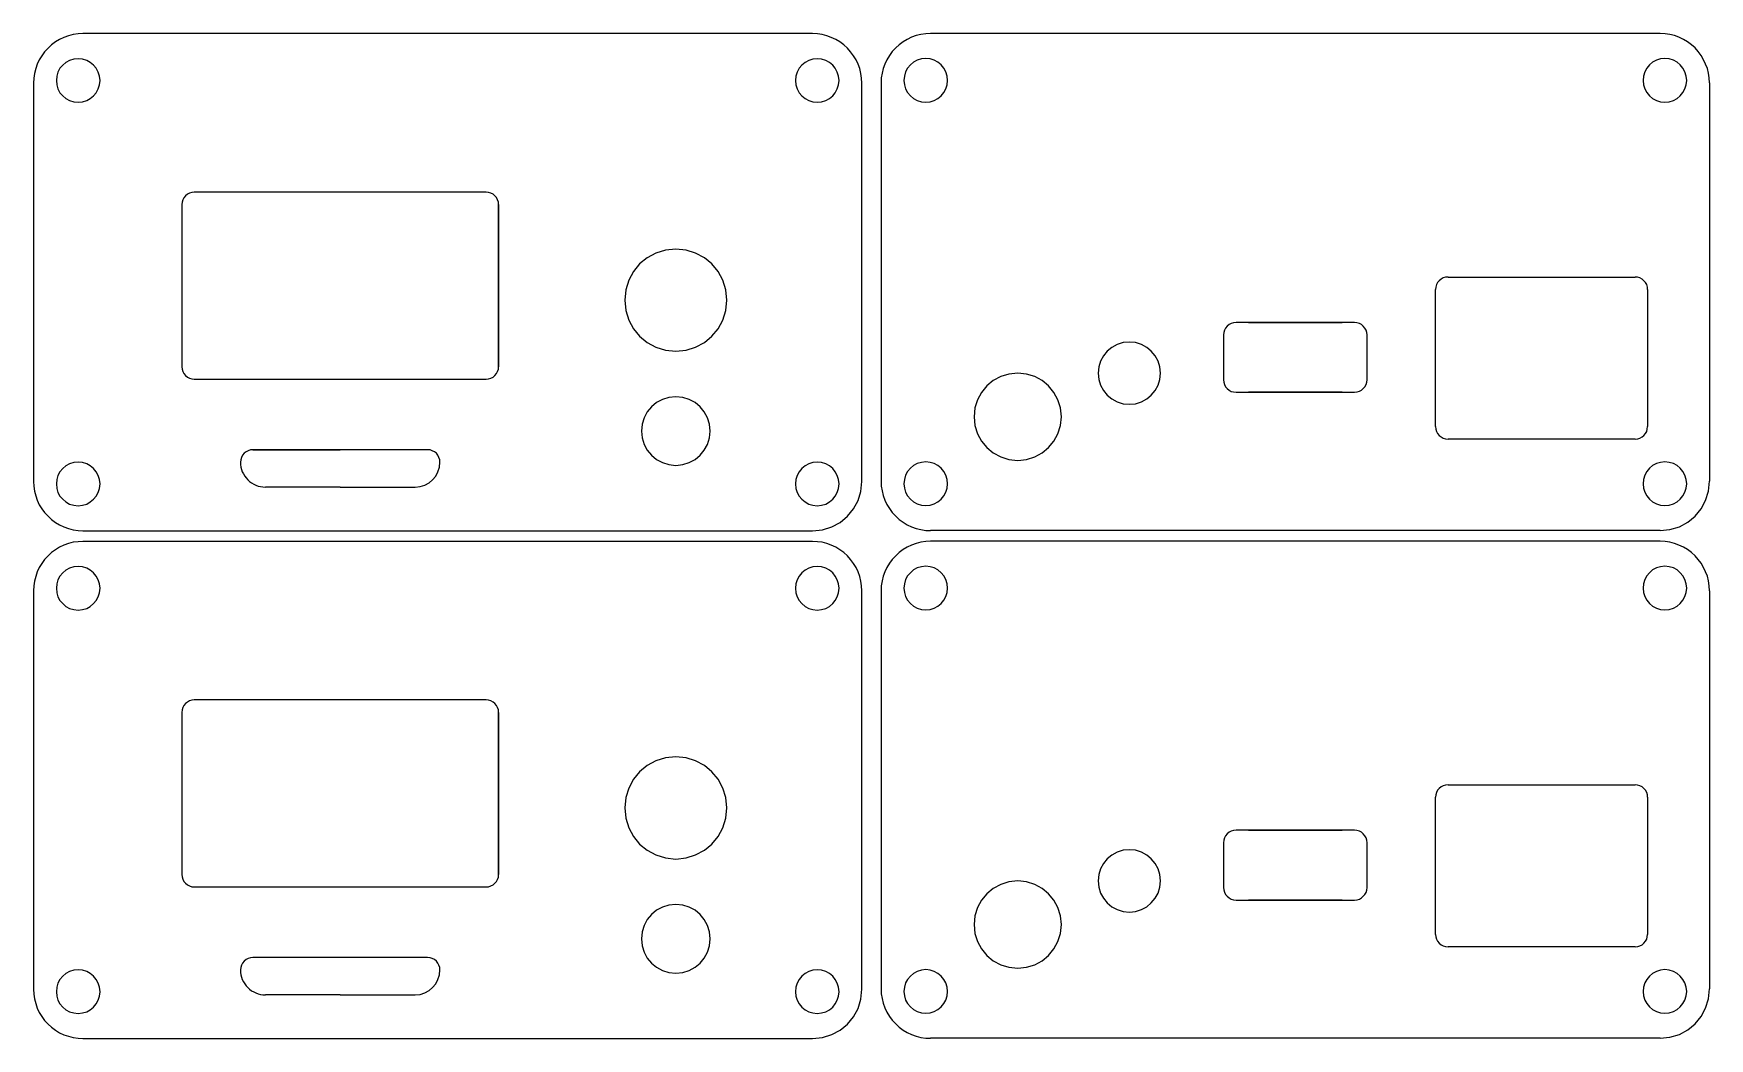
# Model space of a CAD drawing. Extents: x -501 to -366, y 267 to 347.
import ezdxf

# ---------------------------------------------------------------- set-up
doc = ezdxf.new("R2010")
doc.units = 0
doc.header["$MEASUREMENT"] = 0
doc.layers.get('0').update_dxf_attribs({"linetype": 'CONTINUOUS'})
doc.layers.add('LAYER_1', color=7, linetype='CONTINUOUS')

msp = doc.modelspace()

# ---------------------------------------------------------------- linework, layer by layer
for p, q in [((-487.87, 319.72), (-476.17, 319.72)), ((-483.17, 314.06), (-476.17, 314.06))]:
    msp.add_line(p, q)
at = {"layer": 'LAYER_1'}
for points in [[(-496.8, 347.44), (-497.19, 347.42), (-497.58, 347.36), (-497.95, 347.26), (-498.32, 347.13), (-498.67, 346.97), (-499, 346.77), (-499.31, 346.54), (-499.6, 346.28), (-499.87, 345.99), (-500.1, 345.67), (-500.3, 345.34), (-500.46, 344.99), (-500.59, 344.63), (-500.69, 344.25), (-500.74, 343.87), (-500.76, 343.47)], [(-438.3, 347.44), (-496.8, 347.44)], [(-434.34, 343.47), (-434.36, 343.87), (-434.42, 344.25), (-434.51, 344.63), (-434.64, 344.99), (-434.81, 345.34), (-435.01, 345.67), (-435.24, 345.99), (-435.5, 346.28), (-435.79, 346.54), (-436.11, 346.77), (-436.44, 346.97), (-436.79, 347.13), (-437.15, 347.26), (-437.53, 347.36), (-437.91, 347.42), (-438.3, 347.44)], [(-428.83, 347.45), (-429.22, 347.43), (-429.61, 347.37), (-429.98, 347.28), (-430.35, 347.15), (-430.7, 346.98), (-431.03, 346.78), (-431.34, 346.55), (-431.63, 346.29), (-431.9, 346), (-432.13, 345.69), (-432.33, 345.35), (-432.49, 345), (-432.62, 344.64), (-432.72, 344.26), (-432.78, 343.88), (-432.79, 343.49)], [(-370.34, 347.45), (-428.83, 347.45)], [(-366.37, 343.49), (-366.39, 343.88), (-366.45, 344.26), (-366.54, 344.64), (-366.68, 345), (-366.84, 345.35), (-367.04, 345.69), (-367.27, 346), (-367.53, 346.29), (-367.82, 346.55), (-368.14, 346.78), (-368.47, 346.98), (-368.82, 347.15), (-369.18, 347.28), (-369.56, 347.37), (-369.94, 347.43), (-370.34, 347.45)], [(-500.76, 343.47), (-500.76, 311.52)], [(-434.34, 311.52), (-434.34, 343.47)], [(-432.79, 343.49), (-432.79, 311.53)], [(-366.37, 343.49), (-366.37, 311.53)], [(-487.87, 334.72), (-488.07, 334.7), (-488.25, 334.64), (-488.42, 334.55), (-488.58, 334.42), (-488.7, 334.27), (-488.79, 334.1), (-488.85, 333.91), (-488.87, 333.72)], [(-464.47, 334.72), (-487.87, 334.72)], [(-463.47, 333.72), (-463.49, 333.92), (-463.55, 334.11), (-463.64, 334.28), (-463.76, 334.42), (-463.91, 334.55), (-464.08, 334.64), (-464.27, 334.7), (-464.47, 334.72)], [(-488.87, 333.72), (-488.87, 320.72)], [(-463.47, 320.72), (-463.47, 333.72)], [(-463.47, 333.72), (-463.47, 320.72)], [(-387.34, 327.91), (-387.53, 327.9), (-387.72, 327.84), (-387.89, 327.75), (-388.04, 327.62), (-388.17, 327.47), (-388.26, 327.3), (-388.32, 327.11), (-388.34, 326.91)], [(-387.34, 327.91), (-372.34, 327.91)], [(-371.34, 326.91), (-371.35, 327.11), (-371.41, 327.3), (-371.5, 327.47), (-371.63, 327.62), (-371.78, 327.75), (-371.95, 327.84), (-372.14, 327.9), (-372.34, 327.91)], [(-388.34, 315.91), (-388.34, 326.91)], [(-371.34, 326.91), (-371.34, 315.91)], [(-404.33, 324.27), (-404.53, 324.25), (-404.72, 324.19), (-404.89, 324.1), (-405.04, 323.98), (-405.17, 323.82), (-405.26, 323.65), (-405.31, 323.46), (-405.33, 323.27)], [(-403.33, 324.27), (-404.33, 324.27)], [(-403.33, 324.27), (-395.83, 324.27)], [(-395.83, 324.27), (-403.33, 324.27)], [(-394.83, 324.27), (-395.83, 324.27)], [(-393.83, 323.27), (-393.85, 323.46), (-393.91, 323.65), (-394, 323.82), (-394.13, 323.98), (-394.28, 324.1), (-394.45, 324.19), (-394.64, 324.25), (-394.83, 324.27)], [(-405.33, 323.27), (-405.33, 319.67)], [(-393.83, 319.67), (-393.83, 323.27)], [(-488.87, 320.72), (-488.85, 320.52), (-488.79, 320.33), (-488.7, 320.16), (-488.58, 320.01), (-488.42, 319.89), (-488.25, 319.79), (-488.07, 319.74), (-487.87, 319.72)], [(-464.47, 319.72), (-464.27, 319.74), (-464.08, 319.8), (-463.91, 319.89), (-463.76, 320.01), (-463.64, 320.16), (-463.55, 320.33), (-463.49, 320.52), (-463.47, 320.72)], [(-487.87, 319.72), (-464.47, 319.72)], [(-405.33, 319.67), (-405.31, 319.47), (-405.26, 319.29), (-405.17, 319.11), (-405.04, 318.96), (-404.89, 318.84), (-404.72, 318.74), (-404.53, 318.69), (-404.33, 318.67)], [(-404.33, 318.67), (-394.83, 318.67)], [(-395.83, 318.67), (-403.33, 318.67)], [(-403.33, 318.67), (-395.83, 318.67)], [(-403.33, 318.67), (-395.83, 318.67)], [(-403.33, 318.67), (-399.58, 318.67)], [(-395.83, 318.67), (-394.83, 318.67)], [(-394.83, 318.67), (-394.63, 318.69), (-394.44, 318.75), (-394.28, 318.84), (-394.13, 318.96), (-394, 319.11), (-393.91, 319.28), (-393.85, 319.47), (-393.83, 319.67)], [(-388.34, 315.91), (-388.32, 315.72), (-388.26, 315.53), (-388.17, 315.36), (-388.04, 315.21), (-387.89, 315.08), (-387.72, 314.99), (-387.53, 314.93), (-387.34, 314.91)], [(-372.34, 314.91), (-372.13, 314.94), (-371.95, 314.99), (-371.78, 315.09), (-371.63, 315.21), (-371.51, 315.36), (-371.41, 315.53), (-371.36, 315.71), (-371.34, 315.91)], [(-372.34, 314.91), (-387.34, 314.91)], [(-483.17, 314.06), (-483.37, 314.04), (-483.55, 313.98), (-483.72, 313.89), (-483.88, 313.77), (-484, 313.61), (-484.09, 313.44), (-484.15, 313.25), (-484.17, 313.06)], [(-469.17, 314.06), (-483.17, 314.06)], [(-468.17, 313.06), (-468.19, 313.25), (-468.25, 313.44), (-468.34, 313.61), (-468.46, 313.77), (-468.62, 313.89), (-468.79, 313.98), (-468.97, 314.04), (-469.17, 314.06)], [(-484.17, 313.06), (-484.16, 312.86), (-484.13, 312.67), (-484.08, 312.48), (-484.02, 312.29), (-483.93, 312.12), (-483.83, 311.95), (-483.72, 311.79), (-483.58, 311.64), (-483.44, 311.51), (-483.28, 311.39), (-483.11, 311.29), (-482.94, 311.21), (-482.75, 311.14), (-482.56, 311.1), (-482.37, 311.07), (-482.17, 311.06)], [(-470.17, 311.06), (-469.77, 311.1), (-469.39, 311.22), (-469.05, 311.4), (-468.76, 311.64), (-468.51, 311.94), (-468.33, 312.28), (-468.21, 312.66), (-468.17, 313.06)], [(-500.76, 311.52), (-500.74, 311.13), (-500.69, 310.74), (-500.59, 310.37), (-500.46, 310), (-500.3, 309.65), (-500.1, 309.32), (-499.87, 309.01), (-499.6, 308.72), (-499.31, 308.46), (-499, 308.22), (-498.67, 308.02), (-498.32, 307.86), (-497.95, 307.73), (-497.58, 307.63), (-497.19, 307.58), (-496.8, 307.56)], [(-476.17, 311.06), (-482.17, 311.06)], [(-476.17, 311.06), (-470.17, 311.06)], [(-438.3, 307.56), (-437.51, 307.64), (-436.76, 307.87), (-436.09, 308.23), (-435.5, 308.72), (-435.02, 309.31), (-434.65, 309.98), (-434.42, 310.72), (-434.34, 311.52)], [(-432.79, 311.53), (-432.78, 311.14), (-432.72, 310.76), (-432.62, 310.38), (-432.49, 310.02), (-432.33, 309.67), (-432.13, 309.34), (-431.9, 309.02), (-431.63, 308.73), (-431.34, 308.47), (-431.03, 308.24), (-430.7, 308.04), (-430.35, 307.87), (-429.98, 307.74), (-429.61, 307.65), (-429.22, 307.59), (-428.83, 307.57)], [(-370.34, 307.57), (-369.54, 307.65), (-368.79, 307.88), (-368.12, 308.25), (-367.53, 308.73), (-367.05, 309.32), (-366.69, 309.99), (-366.45, 310.74), (-366.37, 311.53)], [(-496.8, 306.7), (-497.19, 306.68), (-497.58, 306.63), (-497.95, 306.53), (-498.32, 306.4), (-498.67, 306.24), (-499, 306.04), (-499.31, 305.8), (-499.6, 305.54), (-499.87, 305.25), (-500.1, 304.94), (-500.3, 304.61), (-500.46, 304.26), (-500.59, 303.89), (-500.69, 303.52), (-500.74, 303.13), (-500.76, 302.74)], [(-496.8, 307.56), (-438.3, 307.56)], [(-438.3, 306.7), (-496.8, 306.7)], [(-434.34, 302.74), (-434.36, 303.13), (-434.42, 303.52), (-434.51, 303.89), (-434.64, 304.26), (-434.81, 304.61), (-435.01, 304.94), (-435.24, 305.25), (-435.5, 305.54), (-435.79, 305.8), (-436.11, 306.04), (-436.44, 306.24), (-436.79, 306.4), (-437.15, 306.53), (-437.53, 306.63), (-437.91, 306.68), (-438.3, 306.7)], [(-428.83, 306.72), (-429.22, 306.7), (-429.61, 306.64), (-429.98, 306.54), (-430.35, 306.41), (-430.7, 306.25), (-431.03, 306.05), (-431.34, 305.82), (-431.63, 305.55), (-431.9, 305.26), (-432.13, 304.95), (-432.33, 304.62), (-432.49, 304.27), (-432.62, 303.91), (-432.72, 303.53), (-432.78, 303.14), (-432.79, 302.75)], [(-370.34, 307.57), (-428.83, 307.57)], [(-370.34, 306.72), (-428.83, 306.72)], [(-366.37, 302.75), (-366.39, 303.14), (-366.45, 303.53), (-366.54, 303.91), (-366.68, 304.27), (-366.84, 304.62), (-367.04, 304.95), (-367.27, 305.26), (-367.53, 305.55), (-367.82, 305.82), (-368.14, 306.05), (-368.47, 306.25), (-368.82, 306.41), (-369.18, 306.54), (-369.56, 306.64), (-369.94, 306.7), (-370.34, 306.72)], [(-500.76, 302.74), (-500.76, 270.79)], [(-434.34, 270.79), (-434.34, 302.74)], [(-432.79, 302.75), (-432.79, 270.8)], [(-366.37, 302.75), (-366.37, 270.8)], [(-487.87, 293.98), (-488.07, 293.96), (-488.25, 293.91), (-488.42, 293.81), (-488.58, 293.69), (-488.7, 293.54), (-488.79, 293.37), (-488.85, 293.18), (-488.87, 292.98)], [(-488.87, 292.98), (-488.87, 279.98)], [(-464.47, 293.98), (-487.87, 293.98)], [(-463.47, 292.98), (-463.49, 293.18), (-463.55, 293.37), (-463.64, 293.54), (-463.76, 293.69), (-463.91, 293.81), (-464.08, 293.9), (-464.27, 293.96), (-464.47, 293.98)], [(-463.47, 279.98), (-463.47, 292.98)], [(-463.47, 292.98), (-463.47, 279.98)], [(-387.34, 287.18), (-387.53, 287.16), (-387.72, 287.1), (-387.89, 287.01), (-388.04, 286.89), (-388.17, 286.74), (-388.26, 286.56), (-388.32, 286.38), (-388.34, 286.18)], [(-387.34, 287.18), (-372.34, 287.18)], [(-371.34, 286.18), (-371.35, 286.38), (-371.41, 286.56), (-371.5, 286.74), (-371.63, 286.89), (-371.78, 287.01), (-371.95, 287.1), (-372.14, 287.16), (-372.34, 287.18)], [(-388.34, 275.18), (-388.34, 286.18)], [(-371.34, 286.18), (-371.34, 275.18)], [(-404.33, 283.53), (-404.53, 283.51), (-404.72, 283.46), (-404.89, 283.37), (-405.04, 283.24), (-405.17, 283.09), (-405.26, 282.92), (-405.31, 282.73), (-405.33, 282.53)], [(-405.33, 282.53), (-405.33, 278.93)], [(-403.33, 283.53), (-404.33, 283.53)], [(-403.33, 283.53), (-395.83, 283.53)], [(-395.83, 283.53), (-403.33, 283.53)], [(-394.83, 283.53), (-395.83, 283.53)], [(-393.83, 282.53), (-393.85, 282.73), (-393.91, 282.92), (-394, 283.09), (-394.13, 283.24), (-394.28, 283.37), (-394.45, 283.46), (-394.64, 283.51), (-394.83, 283.53)], [(-393.83, 278.93), (-393.83, 282.53)], [(-488.87, 279.98), (-488.85, 279.79), (-488.79, 279.6), (-488.7, 279.43), (-488.58, 279.28), (-488.42, 279.15), (-488.25, 279.06), (-488.07, 279), (-487.87, 278.98)], [(-464.47, 278.98), (-464.27, 279), (-464.08, 279.06), (-463.91, 279.15), (-463.76, 279.28), (-463.64, 279.42), (-463.55, 279.59), (-463.49, 279.78), (-463.47, 279.98)], [(-487.87, 278.98), (-464.47, 278.98)], [(-405.33, 278.93), (-405.31, 278.74), (-405.26, 278.55), (-405.17, 278.38), (-405.04, 278.23), (-404.89, 278.1), (-404.72, 278.01), (-404.53, 277.95), (-404.33, 277.93)], [(-394.83, 277.93), (-394.63, 277.95), (-394.44, 278.01), (-394.28, 278.1), (-394.13, 278.23), (-394, 278.37), (-393.91, 278.54), (-393.85, 278.73), (-393.83, 278.93)], [(-404.33, 277.93), (-394.83, 277.93)], [(-395.83, 277.93), (-403.33, 277.93)], [(-403.33, 277.93), (-395.83, 277.93)], [(-403.33, 277.93), (-395.83, 277.93)], [(-403.33, 277.93), (-399.58, 277.93)], [(-395.83, 277.93), (-394.83, 277.93)], [(-388.34, 275.18), (-388.32, 274.98), (-388.26, 274.8), (-388.17, 274.63), (-388.04, 274.47), (-387.89, 274.35), (-387.72, 274.26), (-387.53, 274.2), (-387.34, 274.18)], [(-372.34, 274.18), (-387.34, 274.18)], [(-372.34, 274.18), (-372.13, 274.2), (-371.95, 274.26), (-371.78, 274.35), (-371.63, 274.47), (-371.51, 274.62), (-371.41, 274.79), (-371.36, 274.98), (-371.34, 275.18)], [(-483.17, 273.32), (-483.37, 273.3), (-483.55, 273.25), (-483.72, 273.16), (-483.88, 273.03), (-484, 272.88), (-484.09, 272.71), (-484.15, 272.52), (-484.17, 272.32)], [(-469.17, 273.32), (-483.17, 273.32)], [(-468.17, 272.32), (-468.19, 272.52), (-468.25, 272.71), (-468.34, 272.88), (-468.46, 273.03), (-468.62, 273.16), (-468.79, 273.25), (-468.97, 273.3), (-469.17, 273.32)], [(-484.17, 272.32), (-484.16, 272.13), (-484.13, 271.93), (-484.08, 271.74), (-484.02, 271.56), (-483.93, 271.38), (-483.83, 271.21), (-483.72, 271.06), (-483.58, 270.91), (-483.44, 270.78), (-483.28, 270.66), (-483.11, 270.56), (-482.94, 270.48), (-482.75, 270.41), (-482.56, 270.36), (-482.37, 270.33), (-482.17, 270.32)], [(-470.17, 270.32), (-469.77, 270.36), (-469.39, 270.48), (-469.05, 270.67), (-468.76, 270.91), (-468.51, 271.21), (-468.33, 271.55), (-468.21, 271.92), (-468.17, 272.32)], [(-500.76, 270.79), (-500.74, 270.39), (-500.69, 270.01), (-500.59, 269.63), (-500.46, 269.27), (-500.3, 268.92), (-500.1, 268.59), (-499.87, 268.28), (-499.6, 267.98), (-499.31, 267.72), (-499, 267.49), (-498.67, 267.29), (-498.32, 267.13), (-497.95, 267), (-497.58, 266.9), (-497.19, 266.84), (-496.8, 266.82)], [(-476.17, 270.32), (-482.17, 270.32)], [(-476.17, 270.32), (-470.17, 270.32)], [(-438.3, 266.82), (-437.51, 266.9), (-436.76, 267.14), (-436.09, 267.5), (-435.5, 267.98), (-435.02, 268.57), (-434.65, 269.24), (-434.42, 269.99), (-434.34, 270.79)], [(-432.79, 270.8), (-432.78, 270.41), (-432.72, 270.02), (-432.62, 269.65), (-432.49, 269.28), (-432.33, 268.93), (-432.13, 268.6), (-431.9, 268.29), (-431.63, 268), (-431.34, 267.73), (-431.03, 267.5), (-430.7, 267.3), (-430.35, 267.14), (-429.98, 267.01), (-429.61, 266.91), (-429.22, 266.86), (-428.83, 266.84)], [(-370.34, 266.84), (-369.54, 266.92), (-368.79, 267.15), (-368.12, 267.51), (-367.53, 268), (-367.05, 268.58), (-366.69, 269.26), (-366.45, 270), (-366.37, 270.8)], [(-496.8, 266.82), (-438.3, 266.82)], [(-370.34, 266.84), (-428.83, 266.84)]]:
    msp.add_lwpolyline(points, dxfattribs=at)
for points in [[(-495.43, 343.68), (-495.47, 344.03), (-495.57, 344.36), (-495.73, 344.66), (-495.95, 344.92), (-496.21, 345.13), (-496.5, 345.29), (-496.83, 345.39), (-497.18, 345.43), (-497.54, 345.39), (-497.87, 345.29), (-498.16, 345.13), (-498.42, 344.92), (-498.64, 344.66), (-498.8, 344.36), (-498.9, 344.03), (-498.93, 343.68), (-498.9, 343.33), (-498.8, 343), (-498.64, 342.7), (-498.42, 342.44), (-498.16, 342.23), (-497.87, 342.07), (-497.54, 341.96), (-497.18, 341.93), (-496.83, 341.96), (-496.5, 342.07), (-496.21, 342.23), (-495.95, 342.44), (-495.73, 342.7), (-495.57, 343), (-495.47, 343.33), (-495.43, 343.68)], [(-436.17, 343.68), (-436.21, 344.03), (-436.31, 344.36), (-436.47, 344.66), (-436.68, 344.92), (-436.94, 345.13), (-437.24, 345.29), (-437.57, 345.39), (-437.92, 345.43), (-438.27, 345.39), (-438.6, 345.29), (-438.9, 345.13), (-439.16, 344.92), (-439.37, 344.66), (-439.53, 344.36), (-439.64, 344.03), (-439.67, 343.68), (-439.64, 343.33), (-439.53, 343), (-439.37, 342.7), (-439.16, 342.44), (-438.9, 342.23), (-438.6, 342.07), (-438.27, 341.96), (-437.92, 341.93), (-437.57, 341.96), (-437.24, 342.07), (-436.94, 342.23), (-436.68, 342.44), (-436.47, 342.7), (-436.31, 343), (-436.21, 343.33), (-436.17, 343.68)], [(-427.47, 343.69), (-427.5, 344.04), (-427.6, 344.37), (-427.76, 344.67), (-427.98, 344.93), (-428.24, 345.14), (-428.53, 345.3), (-428.86, 345.41), (-429.22, 345.44), (-429.57, 345.41), (-429.9, 345.3), (-430.19, 345.14), (-430.45, 344.93), (-430.67, 344.67), (-430.83, 344.37), (-430.93, 344.04), (-430.97, 343.69), (-430.93, 343.34), (-430.83, 343.01), (-430.67, 342.71), (-430.45, 342.45), (-430.19, 342.24), (-429.9, 342.08), (-429.57, 341.98), (-429.22, 341.94), (-428.86, 341.98), (-428.53, 342.08), (-428.24, 342.24), (-427.98, 342.45), (-427.76, 342.71), (-427.6, 343.01), (-427.5, 343.34), (-427.47, 343.69)], [(-368.2, 343.69), (-368.24, 344.04), (-368.34, 344.37), (-368.5, 344.67), (-368.72, 344.93), (-368.97, 345.14), (-369.27, 345.3), (-369.6, 345.41), (-369.95, 345.44), (-370.31, 345.41), (-370.63, 345.3), (-370.93, 345.14), (-371.19, 344.93), (-371.4, 344.67), (-371.57, 344.37), (-371.67, 344.04), (-371.7, 343.69), (-371.67, 343.34), (-371.57, 343.01), (-371.4, 342.71), (-371.19, 342.45), (-370.93, 342.24), (-370.63, 342.08), (-370.31, 341.98), (-369.95, 341.94), (-369.6, 341.98), (-369.27, 342.08), (-368.97, 342.24), (-368.72, 342.45), (-368.5, 342.71), (-368.34, 343.01), (-368.24, 343.34), (-368.2, 343.69)], [(-445.16, 326.06), (-445.25, 326.88), (-445.49, 327.65), (-445.86, 328.35), (-446.37, 328.96), (-446.97, 329.46), (-447.67, 329.84), (-448.44, 330.07), (-449.26, 330.16), (-450.09, 330.07), (-450.86, 329.84), (-451.56, 329.46), (-452.16, 328.96), (-452.66, 328.35), (-453.04, 327.65), (-453.28, 326.88), (-453.36, 326.06), (-453.28, 325.23), (-453.04, 324.46), (-452.66, 323.77), (-452.16, 323.16), (-451.56, 322.66), (-450.86, 322.28), (-450.09, 322.04), (-449.26, 321.96), (-448.44, 322.04), (-447.67, 322.28), (-446.97, 322.66), (-446.37, 323.16), (-445.86, 323.77), (-445.49, 324.46), (-445.25, 325.23), (-445.16, 326.06)], [(-410.39, 320.2), (-410.45, 320.71), (-410.59, 321.17), (-410.82, 321.6), (-411.13, 321.97), (-411.5, 322.27), (-411.92, 322.5), (-412.39, 322.65), (-412.89, 322.7), (-413.4, 322.65), (-413.87, 322.5), (-414.29, 322.27), (-414.66, 321.97), (-414.97, 321.6), (-415.2, 321.17), (-415.34, 320.71), (-415.39, 320.2), (-415.34, 319.7), (-415.2, 319.23), (-414.97, 318.8), (-414.66, 318.43), (-414.29, 318.13), (-413.87, 317.9), (-413.4, 317.75), (-412.89, 317.7), (-412.39, 317.75), (-411.92, 317.9), (-411.5, 318.13), (-411.13, 318.43), (-410.82, 318.8), (-410.59, 319.23), (-410.45, 319.7), (-410.39, 320.2)], [(-418.34, 316.7), (-418.42, 317.41), (-418.62, 318.06), (-418.94, 318.66), (-419.37, 319.18), (-419.89, 319.6), (-420.48, 319.93), (-421.14, 320.13), (-421.84, 320.2), (-422.55, 320.13), (-423.21, 319.93), (-423.8, 319.6), (-424.32, 319.18), (-424.75, 318.66), (-425.07, 318.06), (-425.27, 317.41), (-425.34, 316.7), (-425.27, 316), (-425.07, 315.34), (-424.75, 314.74), (-424.32, 314.23), (-423.8, 313.8), (-423.21, 313.48), (-422.55, 313.27), (-421.84, 313.2), (-421.14, 313.27), (-420.48, 313.48), (-419.89, 313.8), (-419.37, 314.23), (-418.94, 314.74), (-418.62, 315.34), (-418.42, 316), (-418.34, 316.7)], [(-446.51, 315.56), (-446.57, 316.11), (-446.73, 316.63), (-446.98, 317.1), (-447.32, 317.51), (-447.72, 317.84), (-448.19, 318.1), (-448.71, 318.26), (-449.26, 318.31), (-449.82, 318.26), (-450.34, 318.1), (-450.8, 317.84), (-451.21, 317.51), (-451.55, 317.1), (-451.8, 316.63), (-451.96, 316.11), (-452.02, 315.56), (-451.96, 315), (-451.8, 314.49), (-451.55, 314.02), (-451.21, 313.61), (-450.8, 313.27), (-450.34, 313.02), (-449.82, 312.86), (-449.26, 312.8), (-448.71, 312.86), (-448.19, 313.02), (-447.72, 313.27), (-447.32, 313.61), (-446.98, 314.02), (-446.73, 314.49), (-446.57, 315), (-446.51, 315.56)], [(-495.43, 311.32), (-495.47, 311.67), (-495.57, 312), (-495.73, 312.29), (-495.95, 312.55), (-496.21, 312.77), (-496.5, 312.93), (-496.83, 313.03), (-497.18, 313.07), (-497.54, 313.03), (-497.87, 312.93), (-498.16, 312.77), (-498.42, 312.55), (-498.64, 312.29), (-498.8, 312), (-498.9, 311.67), (-498.93, 311.32), (-498.9, 310.96), (-498.8, 310.63), (-498.64, 310.34), (-498.42, 310.08), (-498.16, 309.87), (-497.87, 309.7), (-497.54, 309.6), (-497.18, 309.57), (-496.83, 309.6), (-496.5, 309.7), (-496.21, 309.87), (-495.95, 310.08), (-495.73, 310.34), (-495.57, 310.63), (-495.47, 310.96), (-495.43, 311.32)], [(-484.17, 313.06), (-484.17, 313.06)], [(-484.17, 313.06), (-484.17, 313.06)], [(-484.17, 312.06), (-484.17, 312.06)], [(-468.17, 313.06), (-468.17, 313.06)], [(-436.17, 311.32), (-436.21, 311.67), (-436.31, 312), (-436.47, 312.29), (-436.68, 312.55), (-436.94, 312.77), (-437.24, 312.93), (-437.57, 313.03), (-437.92, 313.07), (-438.27, 313.03), (-438.6, 312.93), (-438.9, 312.77), (-439.16, 312.55), (-439.37, 312.29), (-439.53, 312), (-439.64, 311.67), (-439.67, 311.32), (-439.64, 310.96), (-439.53, 310.63), (-439.37, 310.34), (-439.16, 310.08), (-438.9, 309.87), (-438.6, 309.7), (-438.27, 309.6), (-437.92, 309.57), (-437.57, 309.6), (-437.24, 309.7), (-436.94, 309.87), (-436.68, 310.08), (-436.47, 310.34), (-436.31, 310.63), (-436.21, 310.96), (-436.17, 311.32)], [(-427.47, 311.33), (-427.5, 311.68), (-427.6, 312.01), (-427.76, 312.31), (-427.98, 312.57), (-428.24, 312.78), (-428.53, 312.94), (-428.86, 313.04), (-429.22, 313.08), (-429.57, 313.04), (-429.9, 312.94), (-430.19, 312.78), (-430.45, 312.57), (-430.67, 312.31), (-430.83, 312.01), (-430.93, 311.68), (-430.97, 311.33), (-430.93, 310.98), (-430.83, 310.65), (-430.67, 310.35), (-430.45, 310.09), (-430.19, 309.88), (-429.9, 309.72), (-429.57, 309.62), (-429.22, 309.58), (-428.86, 309.62), (-428.53, 309.72), (-428.24, 309.88), (-427.98, 310.09), (-427.76, 310.35), (-427.6, 310.65), (-427.5, 310.98), (-427.47, 311.33)], [(-368.2, 311.33), (-368.24, 311.68), (-368.34, 312.01), (-368.5, 312.31), (-368.72, 312.57), (-368.97, 312.78), (-369.27, 312.94), (-369.6, 313.04), (-369.95, 313.08), (-370.31, 313.04), (-370.63, 312.94), (-370.93, 312.78), (-371.19, 312.57), (-371.4, 312.31), (-371.57, 312.01), (-371.67, 311.68), (-371.7, 311.33), (-371.67, 310.98), (-371.57, 310.65), (-371.4, 310.35), (-371.19, 310.09), (-370.93, 309.88), (-370.63, 309.72), (-370.31, 309.62), (-369.95, 309.58), (-369.6, 309.62), (-369.27, 309.72), (-368.97, 309.88), (-368.72, 310.09), (-368.5, 310.35), (-368.34, 310.65), (-368.24, 310.98), (-368.2, 311.33)], [(-495.43, 302.94), (-495.47, 303.3), (-495.57, 303.63), (-495.73, 303.92), (-495.95, 304.18), (-496.21, 304.4), (-496.5, 304.56), (-496.83, 304.66), (-497.18, 304.69), (-497.54, 304.66), (-497.87, 304.56), (-498.16, 304.4), (-498.42, 304.18), (-498.64, 303.92), (-498.8, 303.63), (-498.9, 303.3), (-498.93, 302.94), (-498.9, 302.59), (-498.8, 302.26), (-498.64, 301.97), (-498.42, 301.71), (-498.16, 301.49), (-497.87, 301.33), (-497.54, 301.23), (-497.18, 301.19), (-496.83, 301.23), (-496.5, 301.33), (-496.21, 301.49), (-495.95, 301.71), (-495.73, 301.97), (-495.57, 302.26), (-495.47, 302.59), (-495.43, 302.94)], [(-436.17, 302.94), (-436.21, 303.3), (-436.31, 303.63), (-436.47, 303.92), (-436.68, 304.18), (-436.94, 304.4), (-437.24, 304.56), (-437.57, 304.66), (-437.92, 304.69), (-438.27, 304.66), (-438.6, 304.56), (-438.9, 304.4), (-439.16, 304.18), (-439.37, 303.92), (-439.53, 303.63), (-439.64, 303.3), (-439.67, 302.94), (-439.64, 302.59), (-439.53, 302.26), (-439.37, 301.97), (-439.16, 301.71), (-438.9, 301.49), (-438.6, 301.33), (-438.27, 301.23), (-437.92, 301.19), (-437.57, 301.23), (-437.24, 301.33), (-436.94, 301.49), (-436.68, 301.71), (-436.47, 301.97), (-436.31, 302.26), (-436.21, 302.59), (-436.17, 302.94)], [(-427.47, 302.96), (-427.5, 303.31), (-427.6, 303.64), (-427.76, 303.94), (-427.98, 304.19), (-428.24, 304.41), (-428.53, 304.57), (-428.86, 304.67), (-429.22, 304.71), (-429.57, 304.67), (-429.9, 304.57), (-430.19, 304.41), (-430.45, 304.19), (-430.67, 303.94), (-430.83, 303.64), (-430.93, 303.31), (-430.97, 302.96), (-430.93, 302.6), (-430.83, 302.28), (-430.67, 301.98), (-430.45, 301.72), (-430.19, 301.51), (-429.9, 301.34), (-429.57, 301.24), (-429.22, 301.21), (-428.86, 301.24), (-428.53, 301.34), (-428.24, 301.51), (-427.98, 301.72), (-427.76, 301.98), (-427.6, 302.28), (-427.5, 302.6), (-427.47, 302.96)], [(-368.2, 302.96), (-368.24, 303.31), (-368.34, 303.64), (-368.5, 303.94), (-368.72, 304.19), (-368.97, 304.41), (-369.27, 304.57), (-369.6, 304.67), (-369.95, 304.71), (-370.31, 304.67), (-370.63, 304.57), (-370.93, 304.41), (-371.19, 304.19), (-371.4, 303.94), (-371.57, 303.64), (-371.67, 303.31), (-371.7, 302.96), (-371.67, 302.6), (-371.57, 302.28), (-371.4, 301.98), (-371.19, 301.72), (-370.93, 301.51), (-370.63, 301.34), (-370.31, 301.24), (-369.95, 301.21), (-369.6, 301.24), (-369.27, 301.34), (-368.97, 301.51), (-368.72, 301.72), (-368.5, 301.98), (-368.34, 302.28), (-368.24, 302.6), (-368.2, 302.96)], [(-445.16, 285.32), (-445.25, 286.15), (-445.49, 286.92), (-445.86, 287.62), (-446.37, 288.22), (-446.97, 288.72), (-447.67, 289.1), (-448.44, 289.34), (-449.26, 289.42), (-450.09, 289.34), (-450.86, 289.1), (-451.56, 288.72), (-452.16, 288.22), (-452.66, 287.62), (-453.04, 286.92), (-453.28, 286.15), (-453.36, 285.32), (-453.28, 284.5), (-453.04, 283.73), (-452.66, 283.03), (-452.16, 282.42), (-451.56, 281.92), (-450.86, 281.55), (-450.09, 281.31), (-449.26, 281.22), (-448.44, 281.31), (-447.67, 281.55), (-446.97, 281.92), (-446.37, 282.42), (-445.86, 283.03), (-445.49, 283.73), (-445.25, 284.5), (-445.16, 285.32)], [(-410.39, 279.47), (-410.45, 279.97), (-410.59, 280.44), (-410.82, 280.87), (-411.13, 281.24), (-411.5, 281.54), (-411.92, 281.77), (-412.39, 281.92), (-412.89, 281.97), (-413.4, 281.92), (-413.87, 281.77), (-414.29, 281.54), (-414.66, 281.24), (-414.97, 280.87), (-415.2, 280.44), (-415.34, 279.97), (-415.39, 279.47), (-415.34, 278.96), (-415.2, 278.49), (-414.97, 278.07), (-414.66, 277.7), (-414.29, 277.39), (-413.87, 277.16), (-413.4, 277.02), (-412.89, 276.97), (-412.39, 277.02), (-411.92, 277.16), (-411.5, 277.39), (-411.13, 277.7), (-410.82, 278.07), (-410.59, 278.49), (-410.45, 278.96), (-410.39, 279.47)], [(-418.34, 275.97), (-418.42, 276.67), (-418.62, 277.33), (-418.94, 277.92), (-419.37, 278.44), (-419.89, 278.87), (-420.48, 279.19), (-421.14, 279.4), (-421.84, 279.47), (-422.55, 279.4), (-423.21, 279.19), (-423.8, 278.87), (-424.32, 278.44), (-424.75, 277.92), (-425.07, 277.33), (-425.27, 276.67), (-425.34, 275.97), (-425.27, 275.26), (-425.07, 274.6), (-424.75, 274.01), (-424.32, 273.49), (-423.8, 273.06), (-423.21, 272.74), (-422.55, 272.54), (-421.84, 272.47), (-421.14, 272.54), (-420.48, 272.74), (-419.89, 273.06), (-419.37, 273.49), (-418.94, 274.01), (-418.62, 274.6), (-418.42, 275.26), (-418.34, 275.97)], [(-446.51, 274.82), (-446.57, 275.38), (-446.73, 275.9), (-446.98, 276.36), (-447.32, 276.77), (-447.72, 277.11), (-448.19, 277.36), (-448.71, 277.52), (-449.26, 277.58), (-449.82, 277.52), (-450.34, 277.36), (-450.8, 277.11), (-451.21, 276.77), (-451.55, 276.36), (-451.8, 275.9), (-451.96, 275.38), (-452.02, 274.82), (-451.96, 274.27), (-451.8, 273.75), (-451.55, 273.28), (-451.21, 272.88), (-450.8, 272.54), (-450.34, 272.29), (-449.82, 272.12), (-449.26, 272.07), (-448.71, 272.12), (-448.19, 272.29), (-447.72, 272.54), (-447.32, 272.88), (-446.98, 273.28), (-446.73, 273.75), (-446.57, 274.27), (-446.51, 274.82)], [(-495.43, 270.58), (-495.47, 270.93), (-495.57, 271.26), (-495.73, 271.56), (-495.95, 271.82), (-496.21, 272.03), (-496.5, 272.19), (-496.83, 272.3), (-497.18, 272.33), (-497.54, 272.3), (-497.87, 272.19), (-498.16, 272.03), (-498.42, 271.82), (-498.64, 271.56), (-498.8, 271.26), (-498.9, 270.93), (-498.93, 270.58), (-498.9, 270.23), (-498.8, 269.9), (-498.64, 269.6), (-498.42, 269.34), (-498.16, 269.13), (-497.87, 268.97), (-497.54, 268.87), (-497.18, 268.83), (-496.83, 268.87), (-496.5, 268.97), (-496.21, 269.13), (-495.95, 269.34), (-495.73, 269.6), (-495.57, 269.9), (-495.47, 270.23), (-495.43, 270.58)], [(-484.17, 272.32), (-484.17, 272.32)], [(-484.17, 272.32), (-484.17, 272.32)], [(-468.17, 272.32), (-468.17, 272.32)], [(-436.17, 270.58), (-436.21, 270.93), (-436.31, 271.26), (-436.47, 271.56), (-436.68, 271.82), (-436.94, 272.03), (-437.24, 272.19), (-437.57, 272.3), (-437.92, 272.33), (-438.27, 272.3), (-438.6, 272.19), (-438.9, 272.03), (-439.16, 271.82), (-439.37, 271.56), (-439.53, 271.26), (-439.64, 270.93), (-439.67, 270.58), (-439.64, 270.23), (-439.53, 269.9), (-439.37, 269.6), (-439.16, 269.34), (-438.9, 269.13), (-438.6, 268.97), (-438.27, 268.87), (-437.92, 268.83), (-437.57, 268.87), (-437.24, 268.97), (-436.94, 269.13), (-436.68, 269.34), (-436.47, 269.6), (-436.31, 269.9), (-436.21, 270.23), (-436.17, 270.58)], [(-427.47, 270.6), (-427.5, 270.95), (-427.6, 271.28), (-427.76, 271.57), (-427.98, 271.83), (-428.24, 272.05), (-428.53, 272.21), (-428.86, 272.31), (-429.22, 272.35), (-429.57, 272.31), (-429.9, 272.21), (-430.19, 272.05), (-430.45, 271.83), (-430.67, 271.57), (-430.83, 271.28), (-430.93, 270.95), (-430.97, 270.6), (-430.93, 270.24), (-430.83, 269.91), (-430.67, 269.62), (-430.45, 269.36), (-430.19, 269.14), (-429.9, 268.98), (-429.57, 268.88), (-429.22, 268.85), (-428.86, 268.88), (-428.53, 268.98), (-428.24, 269.14), (-427.98, 269.36), (-427.76, 269.62), (-427.6, 269.91), (-427.5, 270.24), (-427.47, 270.6)], [(-368.2, 270.6), (-368.24, 270.95), (-368.34, 271.28), (-368.5, 271.57), (-368.72, 271.83), (-368.97, 272.05), (-369.27, 272.21), (-369.6, 272.31), (-369.95, 272.35), (-370.31, 272.31), (-370.63, 272.21), (-370.93, 272.05), (-371.19, 271.83), (-371.4, 271.57), (-371.57, 271.28), (-371.67, 270.95), (-371.7, 270.6), (-371.67, 270.24), (-371.57, 269.91), (-371.4, 269.62), (-371.19, 269.36), (-370.93, 269.14), (-370.63, 268.98), (-370.31, 268.88), (-369.95, 268.85), (-369.6, 268.88), (-369.27, 268.98), (-368.97, 269.14), (-368.72, 269.36), (-368.5, 269.62), (-368.34, 269.91), (-368.24, 270.24), (-368.2, 270.6)], [(-484.17, 271.32), (-484.17, 271.32)]]:
    msp.add_lwpolyline(points, close=True, dxfattribs=at)

doc.saveas('drawing.dxf')
